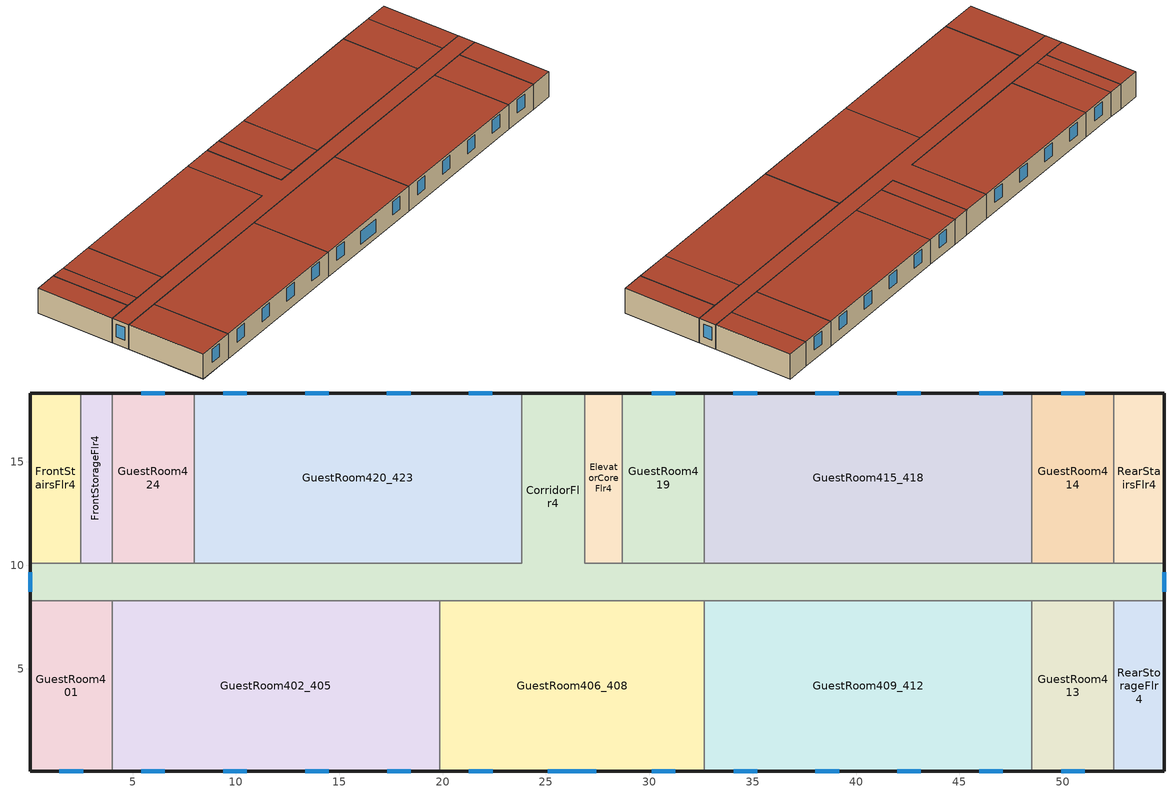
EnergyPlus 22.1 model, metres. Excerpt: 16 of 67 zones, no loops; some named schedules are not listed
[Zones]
RearStairsFlr4
 floor to RearStairsFlr3 (int_slab_floor): 54.91,10.11 52.47,10.11 52.47,18.34 54.91,18.34 z8.84
 wall outside (nonres_ext_wall_top): 54.91,10.11 54.91,18.34 52.47,18.34 z8.84:11.58
 wall to GuestRoom414 (int_wall): 52.47,18.34 52.47,10.11 z8.84:11.58
 wall to CorridorFlr4 (int_wall): 52.47,10.11 54.91,10.11 z8.84:11.58
 roof outside (nonres_roof): 52.47,10.11 54.91,10.11 54.91,18.34 52.47,18.34 z11.58
CorridorFlr4
 floor to CorridorFlr3 (int_slab_floor): 54.91,8.28 0.05,8.28 0.05,10.11 23.82,10.11 23.82,18.34 26.87,18.34 26.87,10.11 54.91,10.11 z8.84
 wall outside (nonres_ext_wall_top): 54.91,8.28 54.91,10.11 / 26.87,18.34 23.82,18.34 / 0.05,10.11 0.05,8.28 z8.84:11.58
 wall to GuestRoom414 (int_wall): 52.47,10.11 48.51,10.11 z8.84:11.58
 wall to GuestRoom415_418 (int_wall): 48.51,10.11 32.66,10.11 z8.84:11.58
 wall to GuestRoom419 (int_wall): 32.66,10.11 28.7,10.11 z8.84:11.58
 wall to ElevatorCoreFlr4 (int_wall): 28.7,10.11 26.87,10.11 26.87,18.34 z8.84:11.58
 wall to GuestRoom420_423 (int_wall): 23.82,18.34 23.82,10.11 7.97,10.11 z8.84:11.58
 wall to GuestRoom424 (int_wall): 7.97,10.11 4.01,10.11 z8.84:11.58
 wall to FrontStorageFlr4 (int_wall): 4.01,10.11 2.49,10.11 z8.84:11.58
 wall to FrontStairsFlr4 (int_wall): 2.49,10.11 0.05,10.11 z8.84:11.58
 wall to GuestRoom401 (int_wall): 0.05,8.28 4.01,8.28 z8.84:11.58
 wall to GuestRoom402_405 (int_wall): 4.01,8.28 19.86,8.28 z8.84:11.58
 wall to GuestRoom406_408 (int_wall): 19.86,8.28 32.66,8.28 z8.84:11.58
 wall to GuestRoom409_412 (int_wall): 32.66,8.28 48.51,8.28 z8.84:11.58
 wall to GuestRoom413 (int_wall): 48.51,8.28 52.47,8.28 z8.84:11.58
 wall to RearStorageFlr4 (int_wall): 52.47,8.28 54.91,8.28 z8.84:11.58
 window (NonresWindow_U_0.248_SHGC_0.21): 54.91,8.73 54.91,9.66 / 0.05,9.66 0.05,8.73 z9.68:11.1
 roof outside (nonres_roof): 0.05,8.28 54.91,8.28 54.91,10.11 26.87,10.11 26.87,18.34 23.82,18.34 23.82,10.11 0.05,10.11 z11.58
RearStorageFlr4
 floor to RearStorageFlr3 (int_slab_floor): 54.91,0.05 52.47,0.05 52.47,8.28 54.91,8.28 z8.84
 wall outside (nonres_ext_wall_top): 52.47,0.05 54.91,0.05 54.91,8.28 z8.84:11.58
 wall to GuestRoom413 (int_wall): 52.47,8.28 52.47,0.05 z8.84:11.58
 roof outside (nonres_roof): 52.47,0.05 54.91,0.05 54.91,8.28 52.47,8.28 z11.58
GuestRoom401
 floor to GuestRoom301 (int_slab_floor): 4.01,0.05 0.05,0.05 0.05,8.28 4.01,8.28 z8.84
 wall outside (res_ext_wall_top): 0.05,8.28 0.05,0.05 4.01,0.05 z8.84:11.58
 wall to GuestRoom402_405 (int_wall): 4.01,0.05 4.01,8.28 z8.84:11.58
 window (ResWindow_U_0.248_SHGC_0.21): 1.46,0.05 2.6,0.05 z9.86:11.3
 roof outside (res_roof): 0.05,0.05 4.01,0.05 4.01,8.28 0.05,8.28 z11.58
GuestRoom402_405
 floor to GuestRoom302_305 (int_slab_floor): 19.86,0.05 4.01,0.05 4.01,8.28 19.86,8.28 z8.84
 wall outside (res_ext_wall_top): 4.01,0.05 19.86,0.05 z8.84:11.58
 wall to GuestRoom406_408 (int_wall): 19.86,0.05 19.86,8.28 z8.84:11.58
 window (ResWindow_U_0.248_SHGC_0.21): 5.42,0.05 6.56,0.05 / 9.39,0.05 10.53,0.05 / 13.35,0.05 14.49,0.05 / 17.31,0.05 18.45,0.05 z9.86:11.3
 roof outside (res_roof): 4.01,0.05 19.86,0.05 19.86,8.28 4.01,8.28 z11.58
GuestRoom406_408
 floor to GuestRoom306_308 (int_slab_floor): 32.66,0.05 19.86,0.05 19.86,8.28 32.66,8.28 z8.84
 wall outside (res_ext_wall_top): 19.86,0.05 32.66,0.05 z8.84:11.58
 wall to GuestRoom409_412 (int_wall): 32.66,0.05 32.66,8.28 z8.84:11.58
 window (ResWindow_U_0.248_SHGC_0.21): 21.27,0.05 22.41,0.05 / 30.11,0.05 31.25,0.05 z9.86:11.3; 25.08,0.05 27.44,0.05 z9.49:10.93
 roof outside (res_roof): 19.86,0.05 32.66,0.05 32.66,8.28 19.86,8.28 z11.58
GuestRoom409_412
 floor to GuestRoom309_312 (int_slab_floor): 48.51,0.05 32.66,0.05 32.66,8.28 48.51,8.28 z8.84
 wall outside (res_ext_wall_top): 32.66,0.05 48.51,0.05 z8.84:11.58
 wall to GuestRoom413 (int_wall): 48.51,0.05 48.51,8.28 z8.84:11.58
 window (ResWindow_U_0.248_SHGC_0.21): 34.07,0.05 35.22,0.05 / 38.04,0.05 39.18,0.05 / 42,0.05 43.14,0.05 / 45.96,0.05 47.1,0.05 z9.86:11.3
 roof outside (res_roof): 32.66,0.05 48.51,0.05 48.51,8.28 32.66,8.28 z11.58
GuestRoom413
 floor to GuestRoom313 (int_slab_floor): 52.47,0.05 48.51,0.05 48.51,8.28 52.47,8.28 z8.84
 wall outside (res_ext_wall_top): 48.51,0.05 52.47,0.05 z8.84:11.58
 window (ResWindow_U_0.248_SHGC_0.21): 49.92,0.05 51.07,0.05 z9.86:11.3
 roof outside (res_roof): 48.51,0.05 52.47,0.05 52.47,8.28 48.51,8.28 z11.58
GuestRoom414
 floor to GuestRoom314 (int_slab_floor): 52.47,10.11 48.51,10.11 48.51,18.34 52.47,18.34 z8.84
 wall outside (res_ext_wall_top): 52.47,18.34 48.51,18.34 z8.84:11.58
 wall to GuestRoom415_418 (int_wall): 48.51,18.34 48.51,10.11 z8.84:11.58
 window (ResWindow_U_0.248_SHGC_0.21): 51.06,18.34 49.92,18.34 z9.86:11.3
 roof outside (res_roof): 48.51,10.11 52.47,10.11 52.47,18.34 48.51,18.34 z11.58
GuestRoom415_418
 floor to GuestRoom315_318 (int_slab_floor): 48.51,10.11 32.66,10.11 32.66,18.34 48.51,18.34 z8.84
 wall outside (res_ext_wall_top): 48.51,18.34 32.66,18.34 z8.84:11.58
 wall to GuestRoom419 (int_wall): 32.66,18.34 32.66,10.11 z8.84:11.58
 window (ResWindow_U_0.248_SHGC_0.21): 47.1,18.34 45.96,18.34 / 43.14,18.34 42,18.34 / 39.18,18.34 38.03,18.34 / 35.21,18.34 34.07,18.34 z9.86:11.3
 roof outside (res_roof): 32.66,10.11 48.51,10.11 48.51,18.34 32.66,18.34 z11.58
ElevatorCoreFlr4
 floor to ElevatorCoreFlr3 (int_slab_floor): 28.7,10.11 26.87,10.11 26.87,18.34 28.7,18.34 z8.84
 wall outside (nonres_ext_wall_top): 28.7,18.34 26.87,18.34 z8.84:11.58
 wall to GuestRoom419 (int_wall): 28.7,10.11 28.7,18.34 z8.84:11.58
 roof outside (nonres_roof): 26.87,10.11 28.7,10.11 28.7,18.34 26.87,18.34 z11.58
GuestRoom419
 floor to GuestRoom319 (int_slab_floor): 32.66,10.11 28.7,10.11 28.7,18.34 32.66,18.34 z8.84
 wall outside (res_ext_wall_top): 32.66,18.34 28.7,18.34 z8.84:11.58
 window (ResWindow_U_0.248_SHGC_0.21): 31.25,18.34 30.11,18.34 z9.86:11.3
 roof outside (res_roof): 28.7,10.11 32.66,10.11 32.66,18.34 28.7,18.34 z11.58
GuestRoom420_423
 floor to GuestRoom320_323 (int_slab_floor): 23.82,10.11 7.97,10.11 7.97,18.34 23.82,18.34 z8.84
 wall outside (res_ext_wall_mid): 23.82,18.34 7.97,18.34 z8.84:11.58
 wall to GuestRoom424 (int_wall): 7.97,18.34 7.97,10.11 z8.84:11.58
 window (ResWindow_U_0.248_SHGC_0.21): 22.41,18.34 21.27,18.34 / 18.45,18.34 17.31,18.34 / 14.49,18.34 13.34,18.34 / 10.52,18.34 9.38,18.34 z9.86:11.3
 roof outside (res_roof): 7.97,10.11 23.82,10.11 23.82,18.34 7.97,18.34 z11.58
GuestRoom424
 floor to GuestRoom324 (int_slab_floor): 7.97,10.11 4.01,10.11 4.01,18.34 7.97,18.34 z8.84
 wall outside (res_ext_wall_top): 7.97,18.34 4.01,18.34 z8.84:11.58
 wall to FrontStorageFlr4 (int_wall): 4.01,18.34 4.01,10.11 z8.84:11.58
 window (ResWindow_U_0.248_SHGC_0.21): 6.56,18.34 5.42,18.34 z9.86:11.3
 roof outside (res_roof): 4.01,10.11 7.97,10.11 7.97,18.34 4.01,18.34 z11.58
FrontStorageFlr4
 floor to FrontStorageFlr3 (int_slab_floor): 4.01,10.11 2.49,10.11 2.49,18.34 4.01,18.34 z8.84
 wall outside (nonres_ext_wall_top): 4.01,18.34 2.49,18.34 z8.84:11.58
 wall to FrontStairsFlr4 (int_wall): 2.49,18.34 2.49,10.11 z8.84:11.58
 roof outside (nonres_roof): 2.49,10.11 4.01,10.11 4.01,18.34 2.49,18.34 z11.58
FrontStairsFlr4
 floor to FrontStairsFlr3 (int_slab_floor): 2.49,10.11 0.05,10.11 0.05,18.34 2.49,18.34 z8.84
 wall outside (nonres_ext_wall_top): 2.49,18.34 0.05,18.34 0.05,10.11 z8.84:11.58
 roof outside (nonres_roof): 0.05,10.11 2.49,10.11 2.49,18.34 0.05,18.34 z11.58
[Building]
HotelSmall: North Axis {deg}=180; Terrain=Suburbs; Loads Convergence Tolerance Value {W}=0.04; Temperature Convergence Tolerance Value {deltaC}=0.4; Solar Distribution=FullExterior; Maximum Number of Warmup Days=25; Minimum Number of Warmup Days=6
[Site:Location]
Site:Location=New.York-John.F.Kennedy.Intl.AP_NY_USA WMO=744860; Latitude {N+ S-}=40.66; Longitude {W- E+}=-73.8; Time Zone Relative to GMT {GMT+/-}=-5; Elevation {m}=7
[SizingPeriod:DesignDay] Day of Month=21; Dry-Bulb Temperature Range Modifier Type=DefaultMultipliers; Humidity Condition Type=Wetbulb; Barometric Pressure {Pa}=101241; Rain {Yes/No}=No; Snow on ground {Yes/No}=No; Daylight Savings Time Indicator=No
Name | Month | Day Type | Maximum Dry-Bulb Temperature {C} | Daily Dry-Bulb Temperature Range {C} | Wetbulb at Maximum Dry-Bulb {C} | Wind Speed {m/s} design conditions vs. traditional 6.71 m/s (15 mph) | Wind Direction {Degrees; N=0, S=180} | Solar Model Indicator | Clearness {0.0 to 1.1} | Wind Speed {m/s} design conditions vs. traditional 3.35 m/s (7mph) | ASHRAE Clear Sky Optical Depth for Beam Irradiance (taub) | ASHRAE Clear Sky Optical Depth for Diffuse Irradiance (taud)
New.York-John.F.Kennedy.Intl.AP_NY_USA Ann Htg 99.6% Condns DB | 1 | WinterDesignDay | -10.7 | 0 | -10.7 | 7.5 | 320 | ASHRAEClearSky | 0
New.York-John.F.Kennedy.Intl.AP_NY_USA Ann Clg .4% Condns DB=>MWB | 7 | SummerDesignDay | 32.1 | 7.4 | 23.1 |  | 230 | ASHRAETau |  | 5.6 | 0.541 | 1.8
[Site:WaterMainsTemperature]
Calculation Method=Correlation; Annual average outdoor air temperature {C}=12.4667; Maximum difference in monthly average outdoor air temperatures {C}=25.2
[Site:GroundTemperature:FCfactorMethod]
January Ground Temperature {C}=14; February Ground Temperature {C}=7.3; March Ground Temperature {C}=3.3; April Ground Temperature {C}=1.2; May Ground Temperature {C}=-0.2; June Ground Temperature {C}=5.6; July Ground Temperature {C}=10.9; August Ground Temperature {C}=16.1; September Ground Temperature {C}=21.7; October Ground Temperature {C}=25; November Ground Temperature {C}=24.8; December Ground Temperature {C}=19.9
[Material:NoMass]
CP02 CARPET PAD: VeryRough, 0.21648, 0.9, 0.7, 0.8
Nonres_Roof_Insulation; Res_Roof_Insulation: MediumSmooth, 5.30668, 0.9, 0.7, 0.7
Nonres_Exterior_Wall_Insulation_top; Res_Exterior_Wall_Insulation_top: MediumSmooth, 1.442, 0.9, 0.7, 0.7
Res_Exterior_Wall_Insulation_mid: MediumSmooth, 1.8234, 0.9, 0.7, 0.7
[Construction]
int_wall: G01 13mm gypsum board, G01 13mm gypsum board
int_slab_floor: 100mm Normalweight concrete floor, CP02 CARPET PAD
nonres_roof: F13 Built-up roofing, Nonres_Roof_Insulation, F08 Metal surface
res_roof: F13 Built-up roofing, Res_Roof_Insulation, F08 Metal surface
nonres_ext_wall_top: F07 25mm stucco, G01 16mm gypsum board, Nonres_Exterior_Wall_Insulation_top, G01 16mm gypsum board
res_ext_wall_mid: F07 25mm stucco, G01 16mm gypsum board, Res_Exterior_Wall_Insulation_mid, G01 16mm gypsum board
res_ext_wall_top: F07 25mm stucco, G01 16mm gypsum board, Res_Exterior_Wall_Insulation_top, G01 16mm gypsum board
NonresWindow_U_0.248_SHGC_0.21: Glazing Layer
ResWindow_U_0.248_SHGC_0.21: Residential Window Glazing Layer
[Material]
Name | Roughness | Thickness {m} | Conductivity {W/m-K} | Density {kg/m3} | Specific Heat {J/kg-K} | Thermal Absorptance | Solar Absorptance | Visible Absorptance | Absorptance:Thermal | Absorptance:Solar | Absorptance:Visible
F07 25mm stucco | Smooth | 0.0254 | 0.72 | 1856 | 840 | 0.9 | 0.7 | 0.7
F08 Metal surface | Smooth | 0.0008 | 45.28 | 7824 | 500
F13 Built-up roofing | Rough | 0.0095 | 0.16 | 1120 | 1460 |  |  |  | 0.9 | 0.77
G01 13mm gypsum board | Smooth | 0.0127 | 0.16 | 800 | 1090 |  |  |  | 0.9 | 0.7 | 0.5
G01 16mm gypsum board | MediumSmooth | 0.0159 | 0.16 | 800 | 1090
100mm Normalweight concrete floor | MediumRough | 0.1016 | 2.31 | 2322 | 832
[WindowMaterial:SimpleGlazingSystem] U-Factor {W/m2-K}=1.40821; Solar Heat Gain Coefficient=0.21; Visible Transmittance=0.29
Glazing Layer; Residential Window Glazing Layer
[Zone] Type=1; Multiplier=1
RearStairsFlr4; CorridorFlr4; RearStorageFlr4; GuestRoom401; GuestRoom402_405; GuestRoom406_408; GuestRoom409_412; GuestRoom413; GuestRoom414; GuestRoom415_418; ElevatorCoreFlr4; GuestRoom419; GuestRoom420_423; GuestRoom424; FrontStorageFlr4; FrontStairsFlr4
[People] Number of People Calculation Method=People; Fraction Radiant=0.3; Sensible Heat Fraction=autocalculate; Activity Level Schedule=Activity_Sch; Mean Radiant Temperature Calculation Type=ZoneAveraged
Name | Zone or ZoneList or Space or SpaceList | Number of People Schedule | Number of People
CorridorFlr4_People | CorridorFlr4 | AlwaysOff | 6.75
ElevatorCoreFlr4_People | ElevatorCoreFlr4 | AlwaysOff | 0.243
FrontStairsFlr4_People | FrontStairsFlr4 | AlwaysOff | 1.08
FrontStorageFlr4_People | FrontStorageFlr4 | AlwaysOff | 0.27
GuestRoom401_People | GuestRoom401 | GuestRoom_Occ_Sch | 1.5
GuestRoom402_405_People | GuestRoom402_405 | AlwaysOff | 6
GuestRoom406_408_People | GuestRoom406_408 | AlwaysOff | 4.5
GuestRoom409_412_People | GuestRoom409_412 | GuestRoom_Occ_Sch | 6
GuestRoom413_People | GuestRoom413 | AlwaysOff | 1.5
GuestRoom414_People | GuestRoom414 | AlwaysOff | 1.5
GuestRoom415_418_People | GuestRoom415_418 | GuestRoom_Occ_Sch | 6
GuestRoom419_People | GuestRoom419 | GuestRoom_Occ_Sch | 1.5
GuestRoom420_423_People | GuestRoom420_423 | GuestRoom_Occ_Sch | 6
GuestRoom424_People | GuestRoom424 | GuestRoom_Occ_Sch | 1.5
RearStairsFlr4_People | RearStairsFlr4 | AlwaysOff | 1.08
RearStorageFlr4_People | RearStorageFlr4 | AlwaysOff | 0.432
[Lights] Design Level Calculation Method=Watts/Area; Lighting Level {W}=0; Return Air Fraction=0; Fraction Radiant=0.7; Fraction Visible=0.2; Fraction Replaceable=1
Name | Zone or ZoneList or Space or SpaceList | Schedule | Watts per Zone Floor Area {W/m2}
CorridorFlr4_Lights | CorridorFlr4 | ltg_sch_corridor | 5.115006
ElevatorCoreFlr4_Lights | ElevatorCoreFlr4 | ltg_sch_elevator | 0
FrontStairsFlr4_Lights | FrontStairsFlr4 | ltg_sch_stair | 4.553127
FrontStorageFlr4_Lights | FrontStorageFlr4 | ltg_sch_storage | 3.458439
GuestRoom401_Lights | GuestRoom401 | ltg_sch_guestroom | 4.4132
GuestRoom402_405_Lights | GuestRoom402_405 | alwaysoff | 4.4132
GuestRoom406_408_Lights | GuestRoom406_408 | alwaysoff | 4.4132
GuestRoom409_412_Lights | GuestRoom409_412 | ltg_sch_guestroom | 4.4132
GuestRoom413_Lights | GuestRoom413 | alwaysoff | 4.4132
GuestRoom414_Lights | GuestRoom414 | alwaysoff | 4.4132
GuestRoom415_418_Lights | GuestRoom415_418 | ltg_sch_guestroom | 4.4132
GuestRoom419_Lights | GuestRoom419 | ltg_sch_guestroom | 4.4132
GuestRoom420_423_Lights | GuestRoom420_423 | ltg_sch_guestroom | 4.4132
GuestRoom424_Lights | GuestRoom424 | ltg_sch_guestroom | 4.4132
RearStairsFlr4_Lights | RearStairsFlr4 | ltg_sch_stair | 4.553127
RearStorageFlr4_Lights | RearStorageFlr4 | ltg_sch_storage | 3.458439
[ElectricEquipment] Fraction Latent=0; Fraction Radiant=0.5; Fraction Lost=0
Name | Zone or ZoneList or Space or SpaceList | Schedule | Design Level Calculation Method | Design Level {W} | Watts per Zone Floor Area {W/m2}
CorridorFlr4_PlugLoad | CorridorFlr4 | AlwaysOff | EquipmentLevel | 0
ElevatorCoreFlr4_PlugLoad | ElevatorCoreFlr4 | AlwaysOff | EquipmentLevel | 0
FrontStairsFlr4_PlugLoad | FrontStairsFlr4 | AlwaysOff | EquipmentLevel | 0
FrontStorageFlr4_PlugLoad | FrontStorageFlr4 | AlwaysOff | EquipmentLevel | 0
GuestRoom401_PlugLoad | GuestRoom401 | Guestroom_Eqp_Sch_Adva | Watts/Area |  | 11.8935
GuestRoom402_405_PlugLoad | GuestRoom402_405 | AlwaysOff | Watts/Area |  | 11.8935
GuestRoom406_408_PlugLoad | GuestRoom406_408 | AlwaysOff | Watts/Area |  | 11.8935
GuestRoom409_412_PlugLoad | GuestRoom409_412 | Guestroom_Eqp_Sch_Adva | Watts/Area |  | 11.8935
GuestRoom413_PlugLoad | GuestRoom413 | AlwaysOff | Watts/Area |  | 11.8935
GuestRoom414_PlugLoad | GuestRoom414 | AlwaysOff | Watts/Area |  | 11.8935
GuestRoom415_418_PlugLoad | GuestRoom415_418 | Guestroom_Eqp_Sch_Adva | Watts/Area |  | 11.8935
GuestRoom419_PlugLoad | GuestRoom419 | Guestroom_Eqp_Sch_Adva | Watts/Area |  | 11.8935
GuestRoom420_423_PlugLoad | GuestRoom420_423 | Guestroom_Eqp_Sch_Adva | Watts/Area |  | 11.8935
GuestRoom424_PlugLoad | GuestRoom424 | Guestroom_Eqp_Sch_Adva | Watts/Area |  | 11.8935
RearStairsFlr4_PlugLoad | RearStairsFlr4 | AlwaysOff | EquipmentLevel | 0
RearStorageFlr4_PlugLoad | RearStorageFlr4 | AlwaysOff | EquipmentLevel | 0
[ZoneInfiltration:DesignFlowRate] Design Flow Rate Calculation Method=Flow/ExteriorWallArea; Design Flow Rate {m3/s}=0; Flow per Exterior Surface Area {m3/s-m2}=0.000569572; Constant Term Coefficient=0; Temperature Term Coefficient=0; Velocity Term Coefficient=0.224; Velocity Squared Term Coefficient=0
Name | Zone or ZoneList | Schedule
CorridorFlr4_Infiltration | CorridorFlr4 | AlwaysOn
ElevatorCoreFlr4_Infiltration | ElevatorCoreFlr4 | AlwaysOn
FrontStairsFlr4_Infiltration | FrontStairsFlr4 | AlwaysOn
FrontStorageFlr4_Infiltration | FrontStorageFlr4 | AlwaysOn
GuestRoom401_Infiltration | GuestRoom401 | GuestRoom_Infil_Sch
GuestRoom402_405_Infiltration | GuestRoom402_405 | GuestRoom_Infil_Sch
GuestRoom406_408_Infiltration | GuestRoom406_408 | GuestRoom_Infil_Sch
GuestRoom409_412_Infiltration | GuestRoom409_412 | GuestRoom_Infil_Sch
GuestRoom413_Infiltration | GuestRoom413 | GuestRoom_Infil_Sch
GuestRoom414_Infiltration | GuestRoom414 | GuestRoom_Infil_Sch
GuestRoom415_418_Infiltration | GuestRoom415_418 | GuestRoom_Infil_Sch
GuestRoom419_Infiltration | GuestRoom419 | GuestRoom_Infil_Sch
GuestRoom420_423_Infiltration | GuestRoom420_423 | GuestRoom_Infil_Sch
GuestRoom424_Infiltration | GuestRoom424 | GuestRoom_Infil_Sch
RearStairsFlr4_Infiltration | RearStairsFlr4 | AlwaysOn
RearStorageFlr4_Infiltration | RearStorageFlr4 | AlwaysOn
[Exterior:Lights]
Exterior_Lights: Schedule=Exterior_Lgt_ALWAYS_ON; Design Level {W}=2361.05; Control Option=AstronomicalClock
[Sizing:Zone] Zone Cooling Design Supply Air Temperature Input Method=SupplyAirTemperature; Zone Cooling Design Supply Air Temperature {C}=14; Zone Heating Design Supply Air Temperature Input Method=SupplyAirTemperature; Zone Heating Design Supply Air Temperature {C}=50; Zone Cooling Design Supply Air Humidity Ratio {kg-H2O/kg-air}=0.008; Zone Heating Design Supply Air Humidity Ratio {kgWater/kgDryAir}=0.008; Cooling Design Air Flow Method=DesignDay; Cooling Design Air Flow Rate {m3/s}=0; Cooling Minimum Air Flow Fraction=0; Heating Design Air Flow Method=DesignDay; Heating Design Air Flow Rate {m3/s}=0
Name | Design Specification Outdoor Air Object
GuestRoom401 | SZ DSOA GuestRoom401
GuestRoom402_405 | SZ DSOA GuestRoom402_405
GuestRoom406_408 | SZ DSOA GuestRoom406_408
GuestRoom409_412 | SZ DSOA GuestRoom409_412
GuestRoom413 | SZ DSOA GuestRoom413
GuestRoom414 | SZ DSOA GuestRoom414
GuestRoom415_418 | SZ DSOA GuestRoom415_418
GuestRoom419 | SZ DSOA GuestRoom419
GuestRoom420_423 | SZ DSOA GuestRoom420_423
GuestRoom424 | SZ DSOA GuestRoom424
CorridorFlr4 | SZ DSOA CorridorFlr4
FrontStairsFlr4 | SZ DSOA FrontStairsFlr4
RearStairsFlr4 | SZ DSOA RearStairsFlr4
[ZoneControl:Thermostat]
Name | Zone or ZoneList | Control Type Schedule | Control 1
GuestRoom401 Thermostat | GuestRoom401 | COMPACT HVAC-ALWAYS 4 | N OccGuestRoom Thermostat Dual SP Control
GuestRoom402_405 Thermostat | GuestRoom402_405 | COMPACT HVAC-ALWAYS 4 | VacGuestRoom Thermostat Dual SP Control
GuestRoom406_408 Thermostat | GuestRoom406_408 | COMPACT HVAC-ALWAYS 4 | VacGuestRoom Thermostat Dual SP Control
GuestRoom409_412 Thermostat | GuestRoom409_412 | COMPACT HVAC-ALWAYS 4 | N OccGuestRoom Thermostat Dual SP Control
GuestRoom413 Thermostat | GuestRoom413 | COMPACT HVAC-ALWAYS 4 | VacGuestRoom Thermostat Dual SP Control
GuestRoom414 Thermostat | GuestRoom414 | COMPACT HVAC-ALWAYS 4 | VacGuestRoom Thermostat Dual SP Control
GuestRoom415_418 Thermostat | GuestRoom415_418 | COMPACT HVAC-ALWAYS 4 | S OccGuestRoom Thermostat Dual SP Control
GuestRoom419 Thermostat | GuestRoom419 | COMPACT HVAC-ALWAYS 4 | S OccGuestRoom Thermostat Dual SP Control
GuestRoom420_423 Thermostat | GuestRoom420_423 | COMPACT HVAC-ALWAYS 4 | S OccGuestRoom Thermostat Dual SP Control
GuestRoom424 Thermostat | GuestRoom424 | COMPACT HVAC-ALWAYS 4 | S OccGuestRoom Thermostat Dual SP Control
CorridorFlr4 Thermostat | CorridorFlr4 | COMPACT HVAC-ALWAYS 4 | CommonArea Thermostat Dual SP Control
FrontStairsFlr4 Thermostat | FrontStairsFlr4 | COMPACT HVAC-ALWAYS 1 | SemiHeated_HtgSP
RearStairsFlr4 Thermostat | RearStairsFlr4 | COMPACT HVAC-ALWAYS 1 | SemiHeated_HtgSP
[Zone equipment]
GuestRoom401: 401 PTAC
GuestRoom402_405: 402_405 PTAC
GuestRoom406_408: 406_408 PTAC
GuestRoom409_412: 409_412 PTAC
GuestRoom413: 413 PTAC
GuestRoom414: 414 PTAC
[ZoneVentilation:WindandStackOpenArea] Opening Area {m2}=0.0021; Opening Area Fraction Schedule=Sliding_Doors_Ventilation_Availability_SCH; Opening Effectiveness=autocalculate; Height Difference {m}=5.7909; Discharge Coefficient for Opening=autocalculate; Minimum Indoor Temperature {C}=18.89; Maximum Indoor Temperature {C}=25.56; Delta Temperature {deltaC}=-100; Minimum Outdoor Temperature {C}=15.56; Maximum Outdoor Temperature {C}=23.89; Maximum Wind Speed {m/s}=40
Name | Zone | Effective Angle {deg}
GuestRoom401 Sliding Door Ventilation | GuestRoom401 | 0
GuestRoom409_412 Sliding Door Ventilation | GuestRoom409_412 | 0
GuestRoom415_418 Sliding Door Ventilation | GuestRoom415_418 | 180
GuestRoom419 Sliding Door Ventilation | GuestRoom419 | 180
GuestRoom420_423 Sliding Door Ventilation | GuestRoom420_423 | 180
GuestRoom424 Sliding Door Ventilation | GuestRoom424 | 180
